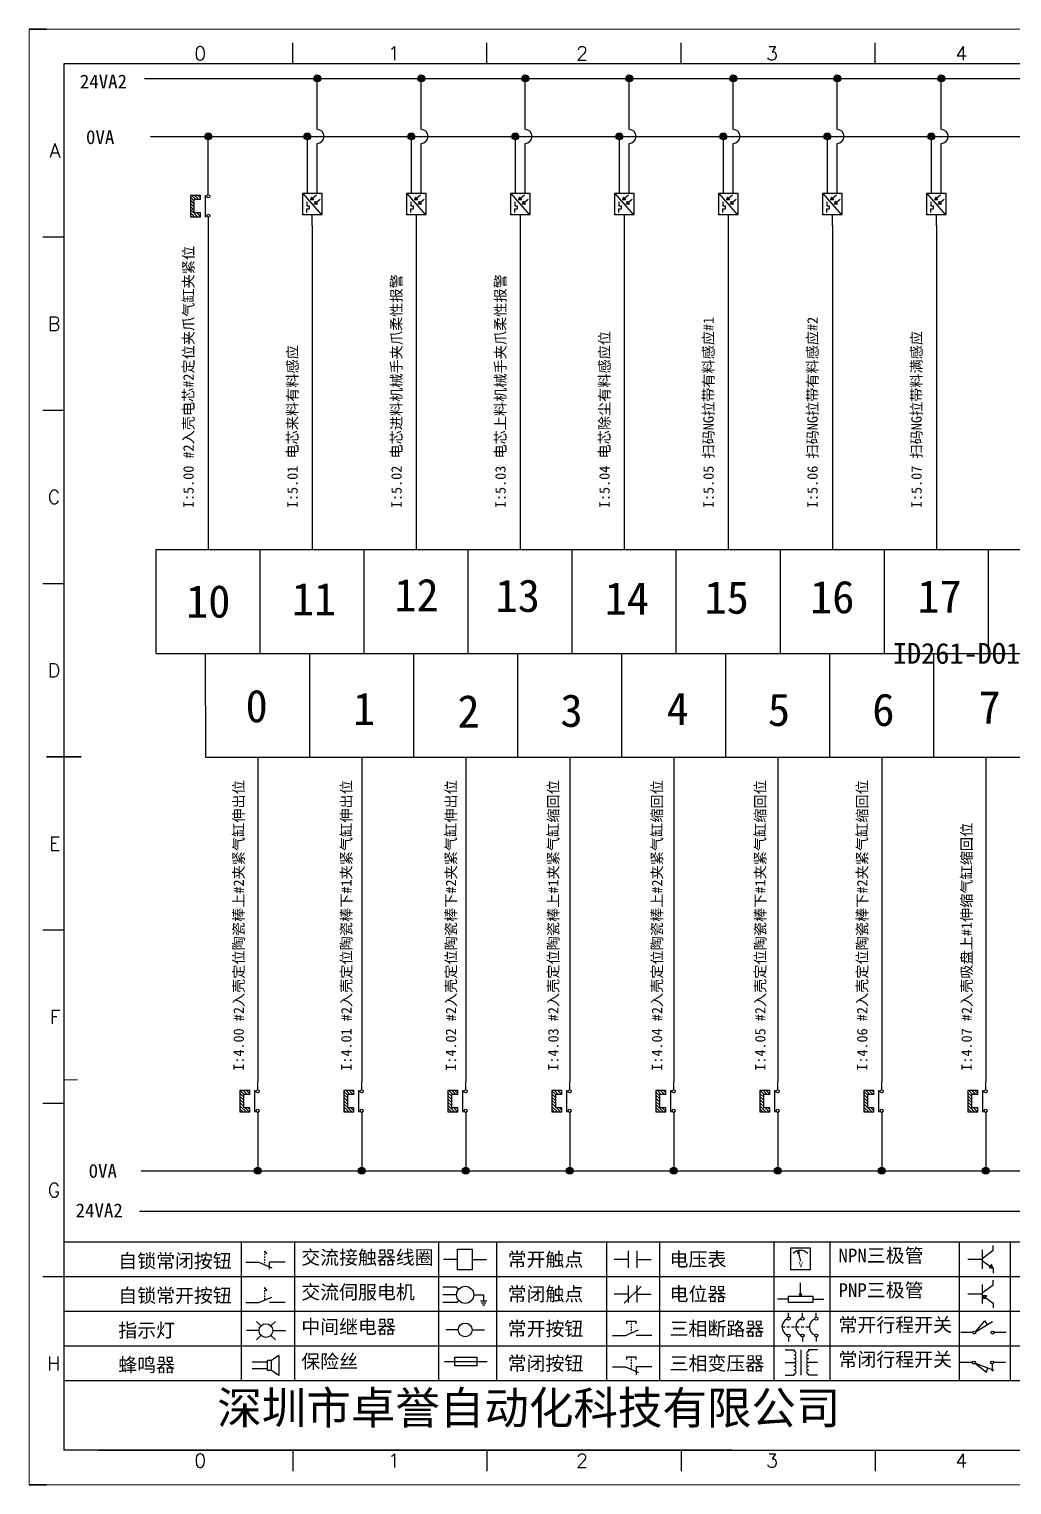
# Model space of a CAD drawing. Header units: millimetres. Extents: x 336 to 12810, y -1577 to 4105.
# Drawn here: x 7231.7 to 7373.4, y -645.8 to -435.8 of the extents above; entities that cross this region are included whole.
import ezdxf
from ezdxf.enums import TextEntityAlignment as Align

# ---------------------------------------------------------------- set-up
doc = ezdxf.new("R2010")
doc.units = ezdxf.units.MM
doc.layers.add('AE_BOR', color=1, linetype='Continuous')
doc.layers.add('MISC', color=2, linetype='Continuous')
doc.styles.get("Standard").update_dxf_attribs({"font": ''})
doc.styles.add('WD', font='romans.shx', dxfattribs={"width": 0.8, "bigfont": 'gbcbig.shx'})
doc.styles.add('样式 0', font='')
doc.styles.add('汉字', font='')
doc.styles.get('Standard').set_extended_font_data('SimSun')
doc.styles.get('样式 0').set_extended_font_data('KaiTi_GB2312')
doc.styles.get('汉字').set_extended_font_data('新宋体')

# ---------------------------------------------------------------- blocks, each defined once
blk = doc.blocks.new('*U6')
at = {"linetype": 'ByBlock'}
for p, q in [((-1909.23, -780.45), (-1909.23, -780.67)), ((-1909.23, -780.45), (-1908.92, -780.84)), ((-1909.23, -780.84), (-1909.23, -781.05)), ((-1911.92, -782.07), (-1910.06, -782.07)), ((-1910.06, -782.07), (-1908.18, -782.88)), ((-1909.23, -781.23), (-1909.23, -781.44)), ((-1909.23, -781.61), (-1909.23, -781.83)), ((-1909.23, -782), (-1909.23, -782.21)), ((-1909.23, -782.38), (-1909.23, -782.43)), ((-1908.52, -783.07), (-1908.52, -782.07)), ((-1906.25, -782.07), (-1908.52, -782.07))]:
    blk.add_line(p, q, dxfattribs=at)
blk = doc.blocks.new('*U8')
at = {"linetype": 'ByBlock'}
for p, q in [((-1908.88, -791.17), (-1909.23, -790.71)), ((-1909.23, -790.71), (-1909.23, -790.92)), ((-1909.23, -791.09), (-1909.23, -791.31)), ((-1909.23, -791.48), (-1909.23, -791.69)), ((-1911.92, -792.89), (-1910.06, -792.89)), ((-1910.06, -792.89), (-1908.18, -792.08)), ((-1909.23, -791.86), (-1909.23, -792.08)), ((-1909.23, -792.25), (-1909.23, -792.47)), ((-1906.25, -792.89), (-1908.52, -792.89))]:
    blk.add_line(p, q, dxfattribs=at)
blk = doc.blocks.new('蜂鸣器')
at = {"linetype": 'ByBlock'}
for p, q in [((-1907.17, -795.53), (-1908.25, -796.26)), ((-1907.17, -795.53), (-1907.17, -798.41)), ((-1908.8, -796.48), (-1911.01, -796.48)), ((-1908.8, -797.46), (-1911.01, -797.46)), ((-1908.25, -796.26), (-1908.8, -796.26)), ((-1908.8, -797.68), (-1908.8, -796.26)), ((-1908.25, -797.68), (-1908.8, -797.68)), ((-1908.25, -797.68), (-1908.25, -796.26)), ((-1907.17, -798.41), (-1908.25, -797.68))]:
    blk.add_line(p, q, dxfattribs=at)
blk = doc.blocks.new('指示灯')
at = {"linetype": 'ByBlock'}
for p, q in [((-1854.25, -776.92), (-1856.06, -776.92)), ((-1854.62, -775.59), (-1853.97, -776.23)), ((-1851.9, -775.59), (-1852.54, -776.23)), ((-1852.26, -776.92), (-1850.45, -776.92)), ((-1854.62, -778.25), (-1853.97, -777.61)), ((-1851.9, -778.25), (-1852.54, -777.61))]:
    blk.add_line(p, q, dxfattribs=at)
blk.add_circle((-1853.26, -776.92), 0.992, dxfattribs=at)
blk = doc.blocks.new('交流接触器线圈')
at = {"linetype": 'ByBlock'}
for p, q in [((-1880.82, -781.77), (-1882.87, -781.77)), ((-1878.72, -781.77), (-1876.67, -781.77))]:
    blk.add_line(p, q, dxfattribs=at)
blk.add_lwpolyline([(-1880.82, -780.28), (-1878.72, -780.28), (-1878.72, -783.26), (-1880.82, -783.26)], close=True, dxfattribs=at)
blk = doc.blocks.new('交流伺服电机')
at = {"linetype": 'ByBlock'}
for p, q in [((-1880.97, -785.75), (-1882.94, -785.75)), ((-1880.97, -786.85), (-1882.94, -786.85)), ((-1880.97, -785.75), (-1880.65, -786.03)), ((-1878.49, -786.85), (-1877.07, -786.85)), ((-1877.07, -786.85), (-1877.07, -787.72)), ((-1880.97, -787.94), (-1882.94, -787.94)), ((-1880.97, -787.94), (-1880.65, -787.67)), ((-1877.54, -787.72), (-1876.59, -787.72)), ((-1877.38, -788.01), (-1876.75, -788.01)), ((-1877.23, -788.29), (-1876.9, -788.29))]:
    blk.add_line(p, q, dxfattribs=at)
blk.add_circle((-1879.73, -786.85), 1.24, dxfattribs=at)
blk = doc.blocks.new('中间继电器')
at = {"linetype": 'ByBlock'}
for p, q in [((-1880.72, -791.92), (-1882.54, -791.92)), ((-1878.74, -791.92), (-1876.92, -791.92))]:
    blk.add_line(p, q, dxfattribs=at)
blk.add_circle((-1879.73, -791.92), 0.992, dxfattribs=at)
blk = doc.blocks.new('保险丝')
at = {"linetype": 'ByBlock'}
blk.add_line((-1882.72, -796.49), (-1876.55, -796.49), dxfattribs=at)
blk.add_lwpolyline([(-1881.2, -795.86), (-1878.06, -795.86), (-1878.06, -797.12), (-1881.2, -797.12)], close=True, dxfattribs=at)
blk = doc.blocks.new('常开按钮')
at = {"linetype": 'ByBlock'}
for p, q in [((-1910.06, -787.73), (-1908.18, -786.93)), ((-1909.9, -785.68), (-1908.56, -785.68)), ((-1909.9, -785.68), (-1909.9, -786.07)), ((-1909.23, -785.68), (-1909.23, -785.89)), ((-1909.23, -786.06), (-1909.23, -786.28)), ((-1909.23, -786.45), (-1909.23, -786.67)), ((-1909.23, -786.84), (-1909.23, -787.05)), ((-1909.23, -787.22), (-1909.23, -787.38)), ((-1908.56, -785.68), (-1908.56, -786.07)), ((-1911.92, -787.73), (-1910.06, -787.73)), ((-1906.25, -787.73), (-1908.52, -787.73))]:
    blk.add_line(p, q, dxfattribs=at)
blk = doc.blocks.new('常开触点')
at = {"linetype": 'ByBlock'}
for p, q in [((-1853.82, -782.99), (-1853.82, -780.56)), ((-1852.6, -782.99), (-1852.6, -780.56)), ((-1853.82, -781.77), (-1855.88, -781.77)), ((-1852.6, -781.77), (-1850.55, -781.77))]:
    blk.add_line(p, q, dxfattribs=at)
blk = doc.blocks.new('常闭触点')
at = {"linetype": 'ByBlock'}
for p, q in [((-1853.82, -786.77), (-1855.88, -786.77)), ((-1852.01, -785.66), (-1854.43, -788.1)), ((-1853.82, -787.99), (-1853.82, -785.56)), ((-1852.6, -787.99), (-1852.6, -785.56)), ((-1852.6, -786.77), (-1850.55, -786.77))]:
    blk.add_line(p, q, dxfattribs=at)
blk = doc.blocks.new('常闭按钮')
at = {"linetype": 'ByBlock'}
for p, q in [((-1854.11, -790.83), (-1852.77, -790.83)), ((-1854.11, -790.83), (-1854.11, -791.22)), ((-1853.44, -790.83), (-1853.44, -791.04)), ((-1853.44, -791.21), (-1853.44, -791.43)), ((-1853.44, -791.6), (-1853.44, -791.82)), ((-1852.77, -790.83), (-1852.77, -791.22)), ((-1856.13, -792.28), (-1854.28, -792.28)), ((-1854.28, -792.28), (-1852.4, -793.09)), ((-1853.44, -791.99), (-1853.44, -792.2)), ((-1853.44, -792.37), (-1853.44, -792.53)), ((-1850.47, -792.28), (-1852.73, -792.28)), ((-1852.73, -792.28), (-1852.73, -793.43))]:
    blk.add_line(p, q, dxfattribs=at)
blk = doc.blocks.new('电压表')
at = {"linetype": 'ByBlock'}
for p, q in [((-1814.84, -780.75), (-1814.91, -781.13)), ((-1814.6, -781.05), (-1814.91, -781.13)), ((-1814.84, -780.75), (-1814.46, -782.26)), ((-1814.84, -780.75), (-1814.6, -781.05))]:
    blk.add_line(p, q, dxfattribs=at)
blk.add_lwpolyline([(-1815.84, -780.34), (-1813.07, -780.34), (-1813.07, -783.49), (-1815.84, -783.49)], close=True, dxfattribs=at)
blk.add_arc((-1814.46, -782.26), 1.56, 46.8313, 133.1687, dxfattribs=at)
at = {"linetype": 'ByBlock', "insert": (-1814.7, -782.39), "char_height": 0.75, "width": 0.6768, "attachment_point": 1}
blk.add_mtext('V', dxfattribs=at)
blk = doc.blocks.new('电位器')
at = {"linetype": 'ByBlock'}
for p, q in [((-1814.45, -787.3), (-1814.45, -785.39)), ((-1814.45, -787.3), (-1814.62, -786.96)), ((-1814.62, -786.96), (-1814.27, -786.96)), ((-1814.45, -787.3), (-1814.27, -786.96)), ((-1816.21, -787.75), (-1817.79, -787.75)), ((-1812.68, -787.75), (-1811.1, -787.75))]:
    blk.add_line(p, q, dxfattribs=at)
blk.add_lwpolyline([(-1816.21, -787.3), (-1812.68, -787.3), (-1812.68, -788.2), (-1816.21, -788.2)], close=True, dxfattribs=at)
blk = doc.blocks.new('三相断路器')
at = {"linetype": 'ByBlock'}
for p, q in [((-1816.17, -790.33), (-1816.17, -789.7)), ((-1814.17, -790.33), (-1814.17, -789.7)), ((-1812.18, -790.33), (-1812.18, -789.7)), ((-1817.14, -791.74), (-1816.72, -791.74)), ((-1816.45, -791.74), (-1816.03, -791.74)), ((-1816.17, -793.19), (-1816.17, -793.83)), ((-1815.76, -791.74), (-1815.34, -791.74)), ((-1815.07, -791.74), (-1814.65, -791.74)), ((-1814.38, -791.74), (-1813.96, -791.74)), ((-1814.17, -793.19), (-1814.17, -793.83)), ((-1813.69, -791.74), (-1813.27, -791.74)), ((-1812.18, -793.19), (-1812.18, -793.83))]:
    blk.add_line(p, q, dxfattribs=at)
for centre in [(-1816.17, -790.55), (-1814.17, -790.55), (-1812.18, -790.55), (-1816.17, -792.98), (-1814.17, -792.98), (-1812.18, -792.98)]:
    blk.add_circle(centre, 0.219, dxfattribs=at)
for centre in [(-1815.81, -791.74), (-1813.82, -791.74), (-1811.83, -791.74)]:
    blk.add_arc(centre, 1.32, 115.5791, 244.4209, dxfattribs=at)
blk = doc.blocks.new('三相变压器')
at = {"linetype": 'ByBlock'}
for p, q in [((-1816.69, -795.03), (-1815.37, -795.03)), ((-1815.37, -795.03), (-1815.37, -795.24)), ((-1814.34, -798.7), (-1814.34, -795.04)), ((-1812, -795.03), (-1813.32, -795.03)), ((-1813.32, -795.03), (-1813.32, -795.24)), ((-1816.69, -796.87), (-1815.37, -796.87)), ((-1812, -796.87), (-1813.32, -796.87)), ((-1816.69, -798.71), (-1815.37, -798.71)), ((-1815.37, -798.71), (-1815.37, -798.5)), ((-1813.32, -798.71), (-1813.32, -798.5)), ((-1812, -798.71), (-1813.32, -798.71))]:
    blk.add_line(p, q, dxfattribs=at)
for centre, start, end in [((-1815.37, -795.51), 270, 90), ((-1815.37, -796.06), 270, 90), ((-1813.32, -795.51), 90, 270), ((-1813.32, -796.06), 90, 270), ((-1815.37, -796.6), 270, 90), ((-1815.37, -797.14), 270, 90), ((-1815.37, -797.68), 270, 90), ((-1815.37, -798.23), 270, 90), ((-1813.32, -796.6), 90, 270), ((-1813.32, -797.14), 90, 270), ((-1813.32, -797.68), 90, 270), ((-1813.32, -798.23), 90, 270)]:
    blk.add_arc(centre, 0.271, start, end, dxfattribs=at)
blk = doc.blocks.new('NPN三极管')
at = {"linetype": 'ByBlock'}
for p, q in [((-1785.73, -780.61), (-1785.73, -783.32)), ((-1785.73, -781.82), (-1784.15, -780.66)), ((-1784.15, -780.66), (-1784.15, -779.98)), ((-1785.73, -781.97), (-1787.81, -781.97)), ((-1785.73, -782.11), (-1784.15, -783.27)), ((-1784.41, -782.73), (-1784.74, -783.18)), ((-1784.15, -783.27), (-1784.74, -783.18)), ((-1784.15, -783.27), (-1784.41, -782.73)), ((-1784.15, -783.27), (-1784.15, -783.96))]:
    blk.add_line(p, q, dxfattribs=at)
blk = doc.blocks.new('PNP三极管')
at = {"linetype": 'ByBlock'}
for p, q in [((-1784.9, -785.38), (-1784.9, -788.09)), ((-1783.32, -785.43), (-1783.32, -784.75)), ((-1784.9, -786.74), (-1786.98, -786.74)), ((-1784.9, -786.59), (-1783.32, -785.43)), ((-1784.9, -786.88), (-1783.32, -788.04)), ((-1784.9, -786.88), (-1784.31, -786.97)), ((-1784.9, -786.88), (-1784.64, -787.42)), ((-1784.31, -786.97), (-1784.64, -787.42)), ((-1783.32, -788.04), (-1783.32, -788.73))]:
    blk.add_line(p, q, dxfattribs=at)
blk = doc.blocks.new('常开行程开关')
at = {"linetype": 'ByBlock'}
for p, q in [((-1785.89, -792.17), (-1784.52, -790.62)), ((-1785.89, -792.17), (-1783.43, -790.72)), ((-1784.52, -790.62), (-1784.19, -791.17)), ((-1786.29, -792.3), (-1788.01, -792.3)), ((-1781.48, -792.3), (-1783.21, -792.3))]:
    blk.add_line(p, q, dxfattribs=at)
for centre in [(-1786.07, -792.3), (-1783.42, -792.3)]:
    blk.add_circle(centre, 0.219, dxfattribs=at)
blk = doc.blocks.new('常闭行程开关')
at = {"linetype": 'ByBlock'}
for p, q in [((-1786.34, -796.62), (-1788.07, -796.62)), ((-1785.93, -796.72), (-1783.25, -797.7)), ((-1785.93, -796.72), (-1784.3, -798)), ((-1784.3, -798), (-1784.08, -797.4)), ((-1783.48, -796.84), (-1783.48, -797.85)), ((-1781.54, -796.62), (-1783.26, -796.62))]:
    blk.add_line(p, q, dxfattribs=at)
for centre in [(-1786.12, -796.62), (-1783.48, -796.62)]:
    blk.add_circle(centre, 0.219, dxfattribs=at)
blk = doc.blocks.new('电控横A4')
for p, q in [((292, -5), (5, -5)), ((5, -5), (5, -205)), ((10.03, -205), (289.53, -205)), ((130.8, -205), (190.75, -205))]:
    blk.add_line(p, q)
at = {"lineweight": 9, "ltscale": 0.1}
for p, q in [((5, -151.57), (7, -151.57)), ((101.34, -205), (130.8, -205)), ((129.44, -205), (129.44, -205)), ((129.44, -205), (129.44, -205)), ((129.44, -205), (129.44, -205)), ((129.44, -205), (129.44, -205))]:
    blk.add_line(p, q, dxfattribs=at)
at = {"linetype": 'ByBlock'}
for p, q in [((292, -175), (5, -175)), ((292, -180), (5, -180)), ((292, -185), (5, -185)), ((292, -190), (5, -190)), ((292, -195), (5, -195))]:
    blk.add_line(p, q, dxfattribs=at)
at = {"color": 0, "lineweight": -2}
for p, q in [((30.58, -175), (30.58, -195)), ((38.26, -175), (38.26, -195)), ((59.05, -175), (59.05, -195)), ((67.4, -175), (67.4, -195)), ((83.26, -175), (83.26, -195)), ((90.91, -175), (90.91, -195)), ((107.4, -175), (107.4, -195)), ((115.5, -175), (115.5, -195)), ((134.12, -175), (134.12, -195)), ((141.48, -175), (141.48, -195))]:
    blk.add_line(p, q, dxfattribs=at)
at = {"color": 0, "ltscale": 2}
blk.add_line((101.34, -205), (5, -205), dxfattribs=at)
at = {"layer": 'AE_BOR', "lineweight": 30}
for p, q in [((2.53, 0), (0, 0)), ((0, -210), (2.53, -210))]:
    blk.add_line(p, q, dxfattribs=at)
at = {"layer": 'AE_BOR', "color": 1, "lineweight": 15}
for p, q in [((0, 0), (297, 0)), ((0, -210), (0, 0)), ((297, -210), (0, -210))]:
    blk.add_line(p, q, dxfattribs=at)
at = {"layer": 'AE_BOR'}
for p, q in [((38.03, -5), (38.03, -2)), ((66.03, -5), (66.03, -2)), ((94.03, -5), (94.03, -2)), ((122.03, -5), (122.03, -2)), ((5, -30), (2, -30)), ((5, -55), (2, -55)), ((5, -80), (2, -80)), ((5, -130), (2, -130)), ((5, -155), (2, -155)), ((5, -180), (2, -180)), ((38.03, -205), (38.03, -208)), ((66.03, -205), (66.03, -208)), ((94.03, -205), (94.03, -208)), ((122.03, -205), (122.03, -208))]:
    blk.add_line(p, q, dxfattribs=at)
at = {"layer": 'AE_BOR', "color": 2, "lineweight": 30}
blk.add_line((2.5, -105), (7.5, -105), dxfattribs=at)
at = {"linetype": 'ByBlock'}
for name, p in [('*U6', (1943.19, 604.18)), ('交流接触器线圈', (1942.62, 604.27)), ('常开触点', (1940.27, 604.3)), ('电压表', (1925.71, 604.52)), ('NPN三极管', (1923.2, 604.5)), ('PNP三极管', (1922.37, 604.27)), ('*U8', (1943.19, 609.18)), ('交流伺服电机', (1942.62, 604.27)), ('常闭触点', (1940.27, 604.3)), ('电位器', (1925.71, 604.52)), ('指示灯', (1887.41, 589.18)), ('中间继电器', (1942.62, 604.27)), ('常开按钮', (1996.06, 599.3)), ('三相断路器', (1925.71, 604.52)), ('常开行程开关', (1922.37, 604.27)), ('三相变压器', (1925.71, 604.52)), ('蜂鸣器', (1943.19, 604.18)), ('保险丝', (1942.62, 604.27)), ('常闭按钮', (1940.27, 599.3)), ('常闭行程开关', (1922.37, 604.27))]:
    blk.add_blockref(name, p, dxfattribs=at)
at = {"char_height": 2, "attachment_point": 1, "style": '汉字'}
for s, insert in [('{\\fKaiTi_GB2312|b0|i0|c134|p49;自锁常闭按钮}', (12.86, -176.69)), ('{\\fKaiTi_GB2312|b0|i0|c134|p49;交流接触器线圈}', (39.25, -176.19)), ('{\\fKaiTi_GB2312|b0|i0|c134|p49;常开触点}', (69.01, -176.48)), ('{\\fKaiTi_GB2312|b0|i0|c134|p49;电压表}', (92.37, -176.47)), ('{\\fKaiTi_GB2312|b0|i0|c134|p49;NPN三极管}', (116.73, -175.91)), ('{\\fKaiTi_GB2312|b0|i0|c134|p49;自锁常开按钮}', (12.86, -181.69)), ('{\\fKaiTi_GB2312|b0|i0|c134|p49;交流伺服电机}', (39.25, -181.19)), ('{\\fKaiTi_GB2312|b0|i0|c134|p49;常闭触点}', (69.01, -181.48)), ('{\\fKaiTi_GB2312|b0|i0|c134|p49;电位器}', (92.37, -181.47)), ('{\\fKaiTi_GB2312|b0|i0|c134|p49;PNP三极管}', (116.73, -180.91)), ('{\\fKaiTi_GB2312|b0|i0|c134|p49;指示灯}', (12.86, -186.69)), ('{\\fKaiTi_GB2312|b0|i0|c134|p49;中间继电器}', (39.25, -186.19)), ('{\\fKaiTi_GB2312|b0|i0|c134|p49;常开按钮}', (69.01, -186.48)), ('{\\fKaiTi_GB2312|b0|i0|c134|p49;三相断路器}', (92.37, -186.47)), ('{\\fKaiTi_GB2312|b0|i0|c134|p49;常开行程开关}', (116.73, -185.91)), ('{\\fKaiTi_GB2312|b0|i0|c134|p49;保险丝}', (39.25, -191.19)), ('{\\fKaiTi_GB2312|b0|i0|c134|p49;常闭行程开关}', (116.73, -190.91)), ('{\\fKaiTi_GB2312|b0|i0|c134|p49;蜂鸣器}', (12.86, -191.69)), ('{\\fKaiTi_GB2312|b0|i0|c134|p49;常闭按钮}', (69.01, -191.48)), ('{\\fKaiTi_GB2312|b0|i0|c134|p49;三相变压器}', (92.37, -191.47))]:
    blk.add_mtext(s, dxfattribs=dict(at, insert=insert))
at = {"color": 0, "lineweight": -2, "insert": (27.14, -196.53), "char_height": 4.7064, "width": 96.1138, "attachment_point": 1}
blk.add_mtext('深圳市卓誉自动化科技有限公司', dxfattribs=at)
at = {"layer": 'AE_BOR', "style": 'WD'}
for s, p in [('0', (24.67, -4.5)), ('1', (52.6, -4.5)), ('2', (79.75, -4.5)), ('3', (107.15, -4.5)), ('4', (134.45, -4.5)), ('0', (24.67, -207.5)), ('1', (52.6, -207.5)), ('2', (79.75, -207.5)), ('3', (107.15, -207.5)), ('4', (134.45, -207.5))]:
    blk.add_text(s, height=2, dxfattribs=at).set_placement(p, align=Align.CENTER)
for s, p in [('A', (4.5, -17.5)), ('B', (4.5, -42.5)), ('C', (4.5, -67.5)), ('D', (4.5, -92.5)), ('E', (4.5, -117.5)), ('F', (4.5, -142.5)), ('G', (4.5, -167.5)), ('H', (4.5, -192.5))]:
    blk.add_text(s, height=2, dxfattribs=at).set_placement(p, align=Align.MIDDLE_RIGHT)
blk = doc.blocks.new('磁性开关')
at = {"linetype": 'ByBlock'}
h = blk.add_hatch(dxfattribs=at)
h.set_pattern_fill('ANSI31', color=256, scale=0.1, style=0)
h.paths.add_polyline_path([(-1910.88, -776.69), (-1910.88, -775.29), (-1907.69, -775.29), (-1907.69, -776.69), (-1908.31, -776.69), (-1908.31, -775.79), (-1910.25, -775.79), (-1910.25, -776.69)])
for p, q in [((-1910.88, -776.69), (-1910.88, -775.29)), ((-1910.88, -775.29), (-1907.69, -775.29)), ((-1910.88, -776.69), (-1910.25, -776.69)), ((-1910.25, -776.69), (-1910.25, -775.79)), ((-1910.25, -775.79), (-1908.31, -775.79)), ((-1908.31, -776.69), (-1908.31, -775.79)), ((-1908.31, -776.69), (-1907.69, -776.69)), ((-1907.69, -775.29), (-1907.69, -776.69)), ((-1910.91, -777.81), (-1912.09, -777.81)), ((-1910.88, -777.39), (-1907.69, -777.39)), ((-1907.66, -777.81), (-1906.48, -777.81))]:
    blk.add_line(p, q, dxfattribs=at)
for centre in [(-1910.68, -777.81), (-1907.88, -777.81)]:
    blk.add_circle(centre, 0.225, dxfattribs=at)
blk = doc.blocks.new('光电开关')
at = {"linetype": 'ByBlock'}
h = blk.add_hatch(dxfattribs=at)
h.set_pattern_fill('ANSI31', color=256, scale=0.01, style=0)
h.set_pattern_definition([(45, (0.172267, 0), (-0.0224506403, 0.0224506403), [])])
h.paths.add_polyline_path([(-1882.44, -776.34), (-1882.5, -775.91), (-1882.68, -776.07)])
h.paths.add_polyline_path([(-1882.86, -776.23), (-1882.44, -776.34), (-1882.68, -776.07)])
h.paths.add_polyline_path([(-1883.05, -776.88), (-1883.11, -776.45), (-1883.29, -776.61)])
h.paths.add_polyline_path([(-1883.47, -776.77), (-1883.05, -776.88), (-1883.29, -776.61)])
for p, q in [((-1884.01, -775.96), (-1885.56, -775.96)), ((-1880.91, -775.3), (-1884.01, -778.05)), ((-1883.75, -776.09), (-1883.05, -776.88)), ((-1883.11, -776.45), (-1883.47, -776.77)), ((-1883.05, -776.88), (-1883.47, -776.77)), ((-1883.14, -775.55), (-1882.44, -776.34)), ((-1883.05, -776.88), (-1883.11, -776.45)), ((-1882.5, -775.91), (-1882.86, -776.23)), ((-1882.44, -776.34), (-1882.86, -776.23)), ((-1882.44, -776.34), (-1882.5, -775.91)), ((-1879.37, -776.67), (-1880.91, -776.67)), ((-1884.01, -777.39), (-1885.56, -777.39)), ((-1882.78, -777.47), (-1882.23, -777.47)), ((-1882.23, -777.47), (-1882.23, -777.14)), ((-1882.23, -777.14), (-1881.78, -777.14)), ((-1881.78, -777.47), (-1881.78, -777.14)), ((-1881.23, -777.47), (-1881.78, -777.47))]:
    blk.add_line(p, q, dxfattribs=at)
blk.add_lwpolyline([(-1884.01, -775.3), (-1880.91, -775.3), (-1880.91, -778.05), (-1884.01, -778.05)], close=True, dxfattribs=at)

msp = doc.modelspace()

# ---------------------------------------------------------------- hatches: boundary and pattern name
at = {"lineweight": -2}
h = msp.add_hatch(color=0, dxfattribs=at)
edge = h.paths.add_edge_path()
edge.add_arc((7273.253, -442.924), 0.5, 0, 360)
h = msp.add_hatch(color=0, dxfattribs=at)
edge = h.paths.add_edge_path()
edge.add_arc((7288.253, -442.924), 0.5, 0, 360)
h = msp.add_hatch(color=0, dxfattribs=at)
edge = h.paths.add_edge_path()
edge.add_arc((7303.253, -442.924), 0.5, 0, 360)
h = msp.add_hatch(color=0, dxfattribs=at)
edge = h.paths.add_edge_path()
edge.add_arc((7318.253, -442.924), 0.5, 0, 360)
h = msp.add_hatch(color=0, dxfattribs=at)
edge = h.paths.add_edge_path()
edge.add_arc((7333.253, -442.924), 0.5, 0, 360)
h = msp.add_hatch(color=0, dxfattribs=at)
edge = h.paths.add_edge_path()
edge.add_arc((7348.253, -442.924), 0.5, 0, 360)
h = msp.add_hatch(color=0, dxfattribs=at)
edge = h.paths.add_edge_path()
edge.add_arc((7363.253, -442.924), 0.5, 0, 360)
h = msp.add_hatch(color=0, dxfattribs=at)
edge = h.paths.add_edge_path()
edge.add_arc((7257.541, -451.287), 0.5, 0, 360)
h = msp.add_hatch(color=0, dxfattribs=at)
edge = h.paths.add_edge_path()
edge.add_arc((7271.828, -451.287), 0.5, 0, 360)
h = msp.add_hatch(color=0, dxfattribs=at)
edge = h.paths.add_edge_path()
edge.add_arc((7286.828, -451.287), 0.5, 0, 360)
h = msp.add_hatch(color=0, dxfattribs=at)
edge = h.paths.add_edge_path()
edge.add_arc((7301.828, -451.287), 0.5, 0, 360)
h = msp.add_hatch(color=0, dxfattribs=at)
edge = h.paths.add_edge_path()
edge.add_arc((7316.828, -451.287), 0.5, 0, 360)
h = msp.add_hatch(color=0, dxfattribs=at)
edge = h.paths.add_edge_path()
edge.add_arc((7331.828, -451.287), 0.5, 0, 360)
h = msp.add_hatch(color=0, dxfattribs=at)
edge = h.paths.add_edge_path()
edge.add_arc((7346.828, -451.287), 0.5, 0, 360)
h = msp.add_hatch(color=0, dxfattribs=at)
edge = h.paths.add_edge_path()
edge.add_arc((7361.828, -451.287), 0.5, 0, 360)
h = msp.add_hatch(color=0, dxfattribs=at)
edge = h.paths.add_edge_path()
edge.add_arc((7264.665, -600.499), 0.5, 0, 360)
h = msp.add_hatch(color=0, dxfattribs=at)
edge = h.paths.add_edge_path()
edge.add_arc((7279.665, -600.499), 0.5, 0, 360)
h = msp.add_hatch(color=0, dxfattribs=at)
edge = h.paths.add_edge_path()
edge.add_arc((7294.665, -600.499), 0.5, 0, 360)
h = msp.add_hatch(color=0, dxfattribs=at)
edge = h.paths.add_edge_path()
edge.add_arc((7309.665, -600.499), 0.5, 0, 360)
h = msp.add_hatch(color=0, dxfattribs=at)
edge = h.paths.add_edge_path()
edge.add_arc((7324.665, -600.499), 0.5, 0, 360)
h = msp.add_hatch(color=0, dxfattribs=at)
edge = h.paths.add_edge_path()
edge.add_arc((7339.665, -600.499), 0.5, 0, 360)
h = msp.add_hatch(color=0, dxfattribs=at)
edge = h.paths.add_edge_path()
edge.add_arc((7354.665, -600.499), 0.5, 0, 360)
h = msp.add_hatch(color=0, dxfattribs=at)
edge = h.paths.add_edge_path()
edge.add_arc((7369.665, -600.499), 0.5, 0, 360)

# ---------------------------------------------------------------- linework, layer by layer
at = {"color": 0, "lineweight": -2}
for p, q in [((7248.328, -442.924), (7515.081, -442.924)), ((7273.253, -450.287), (7273.253, -442.924)), ((7288.253, -450.287), (7288.253, -442.924)), ((7303.253, -450.287), (7303.253, -442.924)), ((7318.253, -450.287), (7318.253, -442.924)), ((7333.253, -450.287), (7333.253, -442.924)), ((7348.253, -450.287), (7348.253, -442.924)), ((7363.253, -450.287), (7363.253, -442.924)), ((7249.212, -451.287), (7515.965, -451.287)), ((7257.541, -458.531), (7257.541, -451.287)), ((7271.828, -457.952), (7271.828, -451.287)), ((7286.828, -457.952), (7286.828, -451.287)), ((7301.828, -457.952), (7301.828, -451.287)), ((7316.828, -457.952), (7316.828, -451.287)), ((7331.828, -457.952), (7331.828, -451.287)), ((7346.828, -457.952), (7346.828, -451.287)), ((7361.828, -457.952), (7361.828, -451.287)), ((7273.253, -457.952), (7273.253, -452.287)), ((7288.253, -457.952), (7288.253, -452.287)), ((7303.253, -457.952), (7303.253, -452.287)), ((7318.253, -457.952), (7318.253, -452.287)), ((7333.253, -457.952), (7333.253, -452.287)), ((7348.253, -457.952), (7348.253, -452.287)), ((7363.253, -457.952), (7363.253, -452.287)), ((7257.541, -464.143), (7257.541, -510.893)), ((7272.541, -464.143), (7272.541, -510.893)), ((7287.541, -464.143), (7287.541, -510.893)), ((7302.541, -464.143), (7302.541, -510.893)), ((7317.541, -464.143), (7317.541, -510.893)), ((7332.541, -464.143), (7332.541, -510.893)), ((7347.541, -464.143), (7347.541, -510.893)), ((7362.541, -464.143), (7362.541, -510.893)), ((7250.041, -525.893), (7512.165, -525.893)), ((7272.165, -540.893), (7272.165, -525.893)), ((7287.165, -540.893), (7287.165, -525.893)), ((7302.165, -540.893), (7302.165, -525.893)), ((7317.165, -540.893), (7317.165, -525.893)), ((7332.165, -540.893), (7332.165, -525.893)), ((7347.165, -540.893), (7347.165, -525.893)), ((7362.165, -540.893), (7362.165, -525.893)), ((7264.665, -540.893), (7264.665, -587.643)), ((7279.665, -540.893), (7279.665, -587.643)), ((7294.665, -540.893), (7294.665, -587.643)), ((7309.665, -540.893), (7309.665, -587.643)), ((7324.665, -540.893), (7324.665, -587.643)), ((7339.665, -540.893), (7339.665, -587.643)), ((7354.665, -540.893), (7354.665, -587.643)), ((7369.665, -540.893), (7369.665, -587.643)), ((7264.665, -593.255), (7264.665, -600.499)), ((7279.665, -593.255), (7279.665, -600.499)), ((7294.665, -593.255), (7294.665, -600.499)), ((7309.665, -593.255), (7309.665, -600.499)), ((7324.665, -593.255), (7324.665, -600.499)), ((7339.665, -593.255), (7339.665, -600.499)), ((7354.665, -593.255), (7354.665, -600.499)), ((7369.665, -593.255), (7369.665, -600.499)), ((7247.844, -600.499), (7513.834, -600.499)), ((7247.606, -606.316), (7514.359, -606.316))]:
    msp.add_line(p, q, dxfattribs=at)
for points in [[(7250.041, -510.893), (7265.041, -510.893)], [(7250.041, -525.893), (7250.041, -510.893)], [(7265.041, -510.893), (7280.041, -510.893)], [(7265.041, -525.893), (7265.041, -510.893)], [(7280.041, -510.893), (7295.041, -510.893)], [(7280.041, -525.893), (7280.041, -510.893)], [(7295.041, -510.893), (7310.041, -510.893)], [(7295.041, -525.893), (7295.041, -510.893)], [(7310.041, -510.893), (7325.041, -510.893)], [(7310.041, -525.893), (7310.041, -510.893)], [(7325.041, -510.893), (7340.041, -510.893)], [(7325.041, -525.893), (7325.041, -510.893)], [(7340.041, -510.893), (7355.041, -510.893)], [(7340.041, -525.893), (7340.041, -510.893)], [(7355.041, -510.893), (7370.041, -510.893)], [(7355.041, -525.893), (7355.041, -510.893)], [(7370.041, -510.893), (7385.041, -510.893)], [(7370.041, -525.893), (7370.041, -510.893)], [(7272.165, -540.893), (7257.165, -540.893), (7257.13, -525.893)], [(7287.165, -540.893), (7272.165, -540.893)], [(7302.165, -540.893), (7287.165, -540.893)], [(7317.165, -540.893), (7302.165, -540.893)], [(7332.165, -540.893), (7317.165, -540.893)], [(7347.165, -540.893), (7332.165, -540.893)], [(7362.165, -540.893), (7347.165, -540.893)], [(7377.165, -540.893), (7362.165, -540.893)]]:
    msp.add_lwpolyline(points, dxfattribs=at)
for centre in [(7273.253, -442.924), (7288.253, -442.924), (7303.253, -442.924), (7318.253, -442.924), (7333.253, -442.924), (7348.253, -442.924), (7363.253, -442.924), (7257.541, -451.287), (7271.828, -451.287), (7286.828, -451.287), (7301.828, -451.287), (7316.828, -451.287), (7331.828, -451.287), (7346.828, -451.287), (7361.828, -451.287), (7264.665, -600.499), (7279.665, -600.499), (7294.665, -600.499), (7309.665, -600.499), (7324.665, -600.499), (7339.665, -600.499), (7354.665, -600.499), (7369.665, -600.499)]:
    msp.add_circle(centre, 0.5, dxfattribs=at)
for centre in [(7273.253, -451.287), (7288.253, -451.287), (7303.253, -451.287), (7318.253, -451.287), (7333.253, -451.287), (7348.253, -451.287), (7363.253, -451.287)]:
    msp.add_arc(centre, 1, 270, 90, dxfattribs=at)

# ---------------------------------------------------------------- block references
msp.add_blockref('电控横A4', (7231.699, -435.809))
at = {"linetype": 'ByBlock'}
for name, p, rotation in [('磁性开关', (6479.727, 1447.945), 90), ('光电开关', (8049.214, -2343.508), 270), ('光电开关', (8064.214, -2343.508), 270), ('光电开关', (8079.214, -2343.508), 270), ('光电开关', (8094.214, -2343.508), 270), ('光电开关', (8109.214, -2343.508), 270), ('光电开关', (8124.214, -2343.508), 270), ('光电开关', (8139.214, -2343.508), 270), ('磁性开关', (6486.852, 1318.833), 90), ('磁性开关', (6501.852, 1318.833), 90), ('磁性开关', (6516.852, 1318.833), 90), ('磁性开关', (6531.852, 1318.833), 90), ('磁性开关', (6546.852, 1318.833), 90), ('磁性开关', (6561.852, 1318.833), 90), ('磁性开关', (6576.852, 1318.833), 90), ('磁性开关', (6591.852, 1318.833), 90)]:
    msp.add_blockref(name, p, dxfattribs=dict(at, rotation=rotation))

# ---------------------------------------------------------------- texts
at = {"color": 0, "lineweight": -2, "attachment_point": 1}
for s, insert, char_height, width in [('0VA', (7239.907, -450.392), 2, 14.27309), ('10', (7254.329, -515.994), 4.7064, 7.20347), ('11', (7269.582, -515.675), 4.7064, 7.20347), ('12', (7284.37, -515.084), 4.7064, 7.20347), ('13', (7298.964, -515.178), 4.7064, 7.20347), ('14', (7314.7, -515.565), 4.7064, 7.20347), ('15', (7329.104, -515.432), 4.7064, 7.20347), ('16', (7344.324, -515.368), 4.7064, 7.20347), ('17', (7359.793, -515.28), 4.7064, 7.20347), ('ID261-DO15-3   1#-CN1  4-5CH               ', (7356.26, -524.357), 3, 61.03402), ('0', (7262.915, -531.091), 4.706, 7.20347), ('1', (7278.412, -531.496), 4.706, 7.20347), ('2', (7293.473, -531.855), 4.706, 7.20347), ('3', (7308.335, -531.75), 4.706, 7.20347), ('4', (7323.636, -531.511), 4.706, 7.20347), ('5', (7338.242, -531.63), 4.706, 7.20347), ('6', (7353.303, -531.63), 4.706, 7.20347), ('7', (7368.63, -531.271), 4.706, 7.20347), ('0VA', (7240.281, -599.514), 2, 14.27309)]:
    msp.add_mtext(s, dxfattribs=dict(at, insert=insert, char_height=char_height, width=width))
at = {"color": 0, "lineweight": -2, "char_height": 1.5, "width": 71.79445, "attachment_point": 1, "rotation": 90}
for s, insert in [('{\\C256;I:5.00 #2入壳电芯#2定位夹爪气缸夹紧位}', (7253.927, -504.908)), ('{\\C256;I:5.02 电芯进料机械手夹爪柔性报警}', (7283.927, -504.908)), ('{\\C256;I:5.03 电芯上料机械手夹爪柔性报警}', (7298.927, -504.908)), ('{\\C256;I:5.05 扫码NG拉带有料感应#1}', (7328.927, -504.908)), ('{\\C256;I:5.06 扫码NG拉带有料感应#2}', (7343.927, -504.908)), ('{\\C256;I:5.04 电芯除尘有料感应位}', (7313.927, -504.908)), ('{\\C256;I:5.07 扫码NG拉带料满感应}', (7358.927, -504.908)), ('{\\C256;I:5.01 电芯来料有料感应}', (7268.927, -504.908)), ('{\\C256;I:4.00 #2入壳定位陶瓷棒上#2夹紧气缸伸出位}', (7261.166, -586.067)), ('{\\C256;I:4.01 #2入壳定位陶瓷棒下#1夹紧气缸伸出位}', (7276.694, -586.067)), ('{\\C256;I:4.02 #2入壳定位陶瓷棒下#2夹紧气缸伸出位}', (7291.784, -586.067)), ('{\\C256;I:4.03 #2入壳定位陶瓷棒上#1夹紧气缸缩回位}', (7306.544, -586.067)), ('{\\C256;I:4.04 #2入壳定位陶瓷棒上#2夹紧气缸缩回位}', (7321.5, -586.067)), ('{\\C256;I:4.05 #2入壳定位陶瓷棒下#1夹紧气缸缩回位}', (7336.393, -586.067)), ('{\\C256;I:4.06 #2入壳定位陶瓷棒下#2夹紧气缸缩回位}', (7351.095, -586.067)), ('{\\C256;I:4.07 #2入壳吸盘上#1伸缩气缸缩回位}', (7366.157, -586.067))]:
    msp.add_mtext(s, dxfattribs=dict(at, insert=insert))
at = {"layer": 'MISC', "color": 0, "char_height": 2, "width": 5.01683, "attachment_point": 1, "style": '样式 0'}
for insert in [(7239.013, -442.368), (7238.405, -605.213)]:
    msp.add_mtext('24VA2', dxfattribs=dict(at, insert=insert))

doc.saveas('drawing.dxf')
